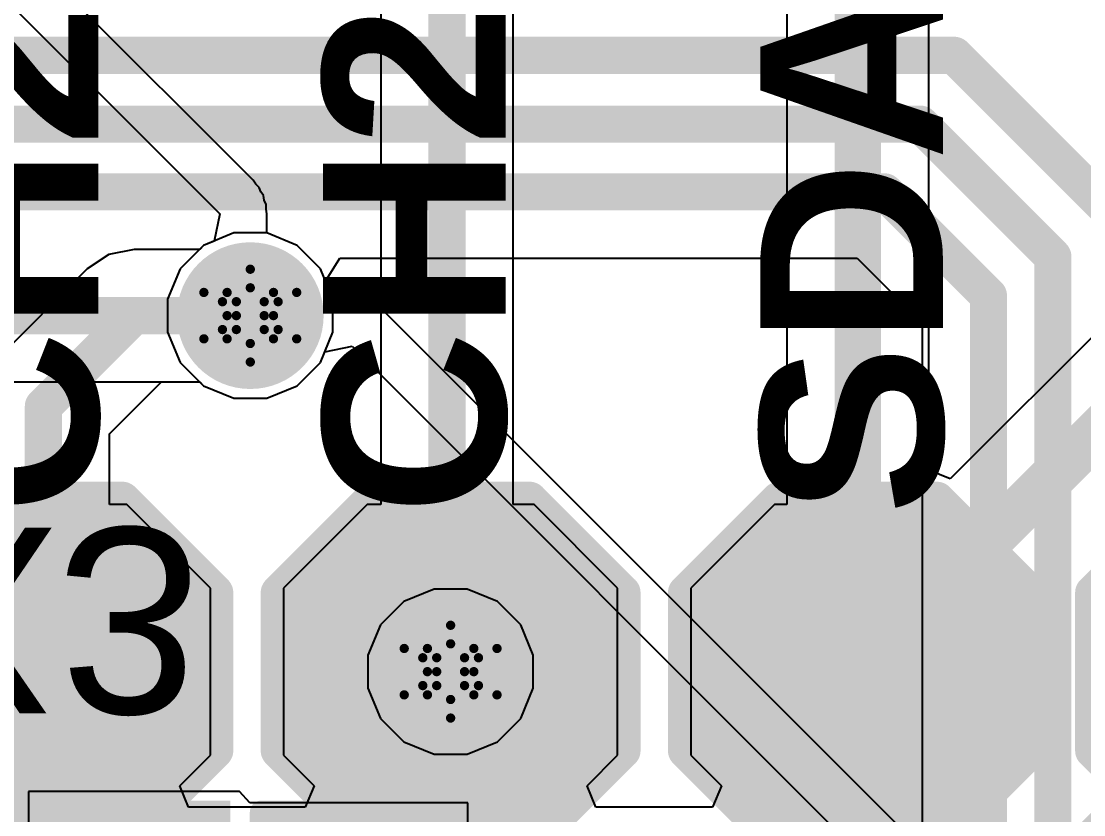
# Model space of a CAD drawing. Header units: inches. Extents: x -2.7 to 10.9, y -2.9 to 7.4.
# Drawn here: x 0.6252 to 0.8542, y 0.5602 to 0.7312 of the extents above; entities that cross this region are included whole.
import ezdxf

# ---------------------------------------------------------------- set-up
doc = ezdxf.new("R2010")
doc.units = ezdxf.units.IN
doc.header["$MEASUREMENT"] = 0
for name, color, linetype in [('Board Outline', 216, 'Continuous'), ('Bottom Layer', 5, 'Continuous'), ('Bottom Overlay', 54, 'Continuous'), ('Bottom Paste', 16, 'Continuous'), ('Bottom Solder', 6, 'Continuous'), ('Drill Drawing', 1, 'Continuous'), ('Layer 2', 16, 'Continuous'), ('Layer 3', 76, 'Continuous'), ('Top Layer', 1, 'Continuous'), ('Top Overlay', 2, 'Continuous'), ('Top Paste', 8, 'Continuous'), ('Top Solder', 216, 'Continuous'), ('Via Holes', 16, 'Continuous')]:
    doc.layers.add(name, color=color, linetype=linetype)
doc.styles.add('Arial', font='', dxfattribs={"height": 0.2})
doc.styles.add('Arial_Bold', font='', dxfattribs={"height": 0.2})
doc.styles.get('Arial').set_extended_font_data('Arial')
doc.styles.get('Arial_Bold').set_extended_font_data('Arial', bold=True)

# ---------------------------------------------------------------- blocks, each defined once
blk = doc.blocks.new('T__________14')
at = {"layer": 'Top Layer'}
blk.add_hatch(color=1, dxfattribs=at).paths.add_polyline_path([(0.015, 0.03), (-0.015, 0.03), (-0.03, 0.015), (-0.03, -0.015), (-0.015, -0.03), (0.015, -0.03), (0.03, -0.015), (0.03, 0.015)])
at = {"layer": 'Top Paste'}
blk.add_hatch(color=8, dxfattribs=at).paths.add_polyline_path([(0.015, 0.03), (-0.015, 0.03), (-0.03, 0.015), (-0.03, -0.015), (-0.015, -0.03), (0.015, -0.03), (0.03, -0.015), (0.03, 0.015)])
at = {"layer": 'Top Solder'}
blk.add_hatch(color=216, dxfattribs=at).paths.add_polyline_path([(0.017, 0.034), (-0.017, 0.034), (-0.034, 0.017), (-0.034, -0.017), (-0.017, -0.034), (0.017, -0.034), (0.034, -0.017), (0.034, 0.017)])
at = {"layer": 'Top Overlay'}
for points in [[(-0.037, 0.017, 0.00787, 0.00787, 0), (-0.017, 0.037, 0.00787, 0.00787, 0)], [(-0.017, 0.037, 0.00787, 0.00787, 0), (0.017, 0.037, 0.00787, 0.00787, 0)], [(0.017, 0.037, 0.00787, 0.00787, 0), (0.037, 0.017, 0.00787, 0.00787, 0)], [(-0.037, -0.017, 0.00787, 0.00787, 0), (-0.037, 0.017, 0.00787, 0.00787, 0)], [(0.037, -0.017, 0.00787, 0.00787, 0), (0.037, 0.017, 0.00787, 0.00787, 0)], [(-0.037, -0.017, 0.00787, 0.00787, 0), (-0.017, -0.037, 0.00787, 0.00787, 0)], [(0.017, -0.037, 0.00787, 0.00787, 0), (0.037, -0.017, 0.00787, 0.00787, 0)], [(-0.017, -0.037, 0.00787, 0.00787, 0), (0.017, -0.037, 0.00787, 0.00787, 0)]]:
    blk.add_lwpolyline(points, format="xyseb", dxfattribs=at)
for points in [[(-0.01897, 0.037, 0.00394, 0.00394, 1), (-0.01503, 0.037, 0.00394, 0.00394, 1)], [(-0.01897, 0.037, 0.00394, 0.00394, 1), (-0.01503, 0.037, 0.00394, 0.00394, 1)], [(0.01503, 0.037, 0.00394, 0.00394, 1), (0.01897, 0.037, 0.00394, 0.00394, 1)], [(0.01503, 0.037, 0.00394, 0.00394, 1), (0.01897, 0.037, 0.00394, 0.00394, 1)], [(-0.03897, 0.017, 0.00394, 0.00394, 1), (-0.03503, 0.017, 0.00394, 0.00394, 1)], [(-0.03897, 0.017, 0.00394, 0.00394, 1), (-0.03503, 0.017, 0.00394, 0.00394, 1)], [(0.03503, 0.017, 0.00394, 0.00394, 1), (0.03897, 0.017, 0.00394, 0.00394, 1)], [(0.03503, 0.017, 0.00394, 0.00394, 1), (0.03897, 0.017, 0.00394, 0.00394, 1)], [(-0.03897, -0.017, 0.00394, 0.00394, 1), (-0.03503, -0.017, 0.00394, 0.00394, 1)], [(-0.03897, -0.017, 0.00394, 0.00394, 1), (-0.03503, -0.017, 0.00394, 0.00394, 1)], [(0.03503, -0.017, 0.00394, 0.00394, 1), (0.03897, -0.017, 0.00394, 0.00394, 1)], [(0.03503, -0.017, 0.00394, 0.00394, 1), (0.03897, -0.017, 0.00394, 0.00394, 1)], [(-0.01897, -0.037, 0.00394, 0.00394, 1), (-0.01503, -0.037, 0.00394, 0.00394, 1)], [(-0.01897, -0.037, 0.00394, 0.00394, 1), (-0.01503, -0.037, 0.00394, 0.00394, 1)], [(0.01503, -0.037, 0.00394, 0.00394, 1), (0.01897, -0.037, 0.00394, 0.00394, 1)], [(0.01503, -0.037, 0.00394, 0.00394, 1), (0.01897, -0.037, 0.00394, 0.00394, 1)]]:
    blk.add_lwpolyline(points, format="xyseb", close=True, dxfattribs=at)
blk = doc.blocks.new('T__________15')
at = {"layer": 'Top Layer'}
blk.add_hatch(color=1, dxfattribs=at).paths.add_polyline_path([(0.015, 0.03), (-0.015, 0.03), (-0.03, 0.015), (-0.03, -0.015), (-0.015, -0.03), (0.015, -0.03), (0.03, -0.015), (0.03, 0.015)])
at = {"layer": 'Top Paste'}
blk.add_hatch(color=8, dxfattribs=at).paths.add_polyline_path([(0.015, 0.03), (-0.015, 0.03), (-0.03, 0.015), (-0.03, -0.015), (-0.015, -0.03), (0.015, -0.03), (0.03, -0.015), (0.03, 0.015)])
at = {"layer": 'Top Solder'}
blk.add_hatch(color=216, dxfattribs=at).paths.add_polyline_path([(0.017, 0.034), (-0.017, 0.034), (-0.034, 0.017), (-0.034, -0.017), (-0.017, -0.034), (0.017, -0.034), (0.034, -0.017), (0.034, 0.017)])
at = {"layer": 'Top Overlay'}
for points in [[(-0.037, 0.017, 0.00787, 0.00787, 0), (-0.017, 0.037, 0.00787, 0.00787, 0)], [(-0.017, 0.037, 0.00787, 0.00787, 0), (0.017, 0.037, 0.00787, 0.00787, 0)], [(0.017, 0.037, 0.00787, 0.00787, 0), (0.037, 0.017, 0.00787, 0.00787, 0)], [(-0.037, -0.017, 0.00787, 0.00787, 0), (-0.037, 0.017, 0.00787, 0.00787, 0)], [(0.037, -0.017, 0.00787, 0.00787, 0), (0.037, 0.017, 0.00787, 0.00787, 0)], [(-0.037, -0.017, 0.00787, 0.00787, 0), (-0.017, -0.037, 0.00787, 0.00787, 0)], [(0.017, -0.037, 0.00787, 0.00787, 0), (0.037, -0.017, 0.00787, 0.00787, 0)], [(-0.017, -0.037, 0.00787, 0.00787, 0), (0.017, -0.037, 0.00787, 0.00787, 0)]]:
    blk.add_lwpolyline(points, format="xyseb", dxfattribs=at)
for points in [[(-0.01897, 0.037, 0.00394, 0.00394, 1), (-0.01503, 0.037, 0.00394, 0.00394, 1)], [(-0.01897, 0.037, 0.00394, 0.00394, 1), (-0.01503, 0.037, 0.00394, 0.00394, 1)], [(0.01503, 0.037, 0.00394, 0.00394, 1), (0.01897, 0.037, 0.00394, 0.00394, 1)], [(0.01503, 0.037, 0.00394, 0.00394, 1), (0.01897, 0.037, 0.00394, 0.00394, 1)], [(-0.03897, 0.017, 0.00394, 0.00394, 1), (-0.03503, 0.017, 0.00394, 0.00394, 1)], [(-0.03897, 0.017, 0.00394, 0.00394, 1), (-0.03503, 0.017, 0.00394, 0.00394, 1)], [(0.03503, 0.017, 0.00394, 0.00394, 1), (0.03897, 0.017, 0.00394, 0.00394, 1)], [(0.03503, 0.017, 0.00394, 0.00394, 1), (0.03897, 0.017, 0.00394, 0.00394, 1)], [(-0.03897, -0.017, 0.00394, 0.00394, 1), (-0.03503, -0.017, 0.00394, 0.00394, 1)], [(-0.03897, -0.017, 0.00394, 0.00394, 1), (-0.03503, -0.017, 0.00394, 0.00394, 1)], [(0.03503, -0.017, 0.00394, 0.00394, 1), (0.03897, -0.017, 0.00394, 0.00394, 1)], [(0.03503, -0.017, 0.00394, 0.00394, 1), (0.03897, -0.017, 0.00394, 0.00394, 1)], [(-0.01897, -0.037, 0.00394, 0.00394, 1), (-0.01503, -0.037, 0.00394, 0.00394, 1)], [(-0.01897, -0.037, 0.00394, 0.00394, 1), (-0.01503, -0.037, 0.00394, 0.00394, 1)], [(0.01503, -0.037, 0.00394, 0.00394, 1), (0.01897, -0.037, 0.00394, 0.00394, 1)], [(0.01503, -0.037, 0.00394, 0.00394, 1), (0.01897, -0.037, 0.00394, 0.00394, 1)]]:
    blk.add_lwpolyline(points, format="xyseb", close=True, dxfattribs=at)
blk = doc.blocks.new('T__________16')
at = {"layer": 'Top Layer'}
blk.add_hatch(color=1, dxfattribs=at).paths.add_polyline_path([(0.015, 0.03), (-0.015, 0.03), (-0.03, 0.015), (-0.03, -0.015), (-0.015, -0.03), (0.015, -0.03), (0.03, -0.015), (0.03, 0.015)])
at = {"layer": 'Top Paste'}
blk.add_hatch(color=8, dxfattribs=at).paths.add_polyline_path([(0.015, 0.03), (-0.015, 0.03), (-0.03, 0.015), (-0.03, -0.015), (-0.015, -0.03), (0.015, -0.03), (0.03, -0.015), (0.03, 0.015)])
at = {"layer": 'Top Solder'}
blk.add_hatch(color=216, dxfattribs=at).paths.add_polyline_path([(0.017, 0.034), (-0.017, 0.034), (-0.034, 0.017), (-0.034, -0.017), (-0.017, -0.034), (0.017, -0.034), (0.034, -0.017), (0.034, 0.017)])
at = {"layer": 'Top Overlay'}
for points in [[(-0.037, 0.017, 0.00787, 0.00787, 0), (-0.017, 0.037, 0.00787, 0.00787, 0)], [(-0.017, 0.037, 0.00787, 0.00787, 0), (0.017, 0.037, 0.00787, 0.00787, 0)], [(0.017, 0.037, 0.00787, 0.00787, 0), (0.037, 0.017, 0.00787, 0.00787, 0)], [(-0.037, -0.017, 0.00787, 0.00787, 0), (-0.037, 0.017, 0.00787, 0.00787, 0)], [(0.037, -0.017, 0.00787, 0.00787, 0), (0.037, 0.017, 0.00787, 0.00787, 0)], [(-0.037, -0.017, 0.00787, 0.00787, 0), (-0.017, -0.037, 0.00787, 0.00787, 0)], [(0.017, -0.037, 0.00787, 0.00787, 0), (0.037, -0.017, 0.00787, 0.00787, 0)], [(-0.017, -0.037, 0.00787, 0.00787, 0), (0.017, -0.037, 0.00787, 0.00787, 0)]]:
    blk.add_lwpolyline(points, format="xyseb", dxfattribs=at)
for points in [[(-0.01897, 0.037, 0.00394, 0.00394, 1), (-0.01503, 0.037, 0.00394, 0.00394, 1)], [(-0.01897, 0.037, 0.00394, 0.00394, 1), (-0.01503, 0.037, 0.00394, 0.00394, 1)], [(0.01503, 0.037, 0.00394, 0.00394, 1), (0.01897, 0.037, 0.00394, 0.00394, 1)], [(0.01503, 0.037, 0.00394, 0.00394, 1), (0.01897, 0.037, 0.00394, 0.00394, 1)], [(-0.03897, 0.017, 0.00394, 0.00394, 1), (-0.03503, 0.017, 0.00394, 0.00394, 1)], [(-0.03897, 0.017, 0.00394, 0.00394, 1), (-0.03503, 0.017, 0.00394, 0.00394, 1)], [(0.03503, 0.017, 0.00394, 0.00394, 1), (0.03897, 0.017, 0.00394, 0.00394, 1)], [(0.03503, 0.017, 0.00394, 0.00394, 1), (0.03897, 0.017, 0.00394, 0.00394, 1)], [(-0.03897, -0.017, 0.00394, 0.00394, 1), (-0.03503, -0.017, 0.00394, 0.00394, 1)], [(-0.03897, -0.017, 0.00394, 0.00394, 1), (-0.03503, -0.017, 0.00394, 0.00394, 1)], [(0.03503, -0.017, 0.00394, 0.00394, 1), (0.03897, -0.017, 0.00394, 0.00394, 1)], [(0.03503, -0.017, 0.00394, 0.00394, 1), (0.03897, -0.017, 0.00394, 0.00394, 1)], [(-0.01897, -0.037, 0.00394, 0.00394, 1), (-0.01503, -0.037, 0.00394, 0.00394, 1)], [(-0.01897, -0.037, 0.00394, 0.00394, 1), (-0.01503, -0.037, 0.00394, 0.00394, 1)], [(0.01503, -0.037, 0.00394, 0.00394, 1), (0.01897, -0.037, 0.00394, 0.00394, 1)], [(0.01503, -0.037, 0.00394, 0.00394, 1), (0.01897, -0.037, 0.00394, 0.00394, 1)]]:
    blk.add_lwpolyline(points, format="xyseb", close=True, dxfattribs=at)
blk = doc.blocks.new('T__________17')
at = {"layer": 'Top Layer'}
blk.add_hatch(color=1, dxfattribs=at).paths.add_polyline_path([(0.015, 0.03), (-0.015, 0.03), (-0.03, 0.015), (-0.03, -0.015), (-0.015, -0.03), (0.015, -0.03), (0.03, -0.015), (0.03, 0.015)])
at = {"layer": 'Top Paste'}
blk.add_hatch(color=8, dxfattribs=at).paths.add_polyline_path([(0.015, 0.03), (-0.015, 0.03), (-0.03, 0.015), (-0.03, -0.015), (-0.015, -0.03), (0.015, -0.03), (0.03, -0.015), (0.03, 0.015)])
at = {"layer": 'Top Solder'}
blk.add_hatch(color=216, dxfattribs=at).paths.add_polyline_path([(0.017, 0.034), (-0.017, 0.034), (-0.034, 0.017), (-0.034, -0.017), (-0.017, -0.034), (0.017, -0.034), (0.034, -0.017), (0.034, 0.017)])
at = {"layer": 'Top Overlay'}
for points in [[(-0.037, 0.017, 0.00787, 0.00787, 0), (-0.017, 0.037, 0.00787, 0.00787, 0)], [(-0.017, 0.037, 0.00787, 0.00787, 0), (0.017, 0.037, 0.00787, 0.00787, 0)], [(0.017, 0.037, 0.00787, 0.00787, 0), (0.037, 0.017, 0.00787, 0.00787, 0)], [(-0.037, -0.017, 0.00787, 0.00787, 0), (-0.037, 0.017, 0.00787, 0.00787, 0)], [(0.037, -0.017, 0.00787, 0.00787, 0), (0.037, 0.017, 0.00787, 0.00787, 0)], [(-0.037, -0.017, 0.00787, 0.00787, 0), (-0.017, -0.037, 0.00787, 0.00787, 0)], [(0.017, -0.037, 0.00787, 0.00787, 0), (0.037, -0.017, 0.00787, 0.00787, 0)], [(-0.017, -0.037, 0.00787, 0.00787, 0), (0.017, -0.037, 0.00787, 0.00787, 0)]]:
    blk.add_lwpolyline(points, format="xyseb", dxfattribs=at)
for points in [[(-0.01897, 0.037, 0.00394, 0.00394, 1), (-0.01503, 0.037, 0.00394, 0.00394, 1)], [(-0.01897, 0.037, 0.00394, 0.00394, 1), (-0.01503, 0.037, 0.00394, 0.00394, 1)], [(0.01503, 0.037, 0.00394, 0.00394, 1), (0.01897, 0.037, 0.00394, 0.00394, 1)], [(0.01503, 0.037, 0.00394, 0.00394, 1), (0.01897, 0.037, 0.00394, 0.00394, 1)], [(-0.03897, 0.017, 0.00394, 0.00394, 1), (-0.03503, 0.017, 0.00394, 0.00394, 1)], [(-0.03897, 0.017, 0.00394, 0.00394, 1), (-0.03503, 0.017, 0.00394, 0.00394, 1)], [(0.03503, 0.017, 0.00394, 0.00394, 1), (0.03897, 0.017, 0.00394, 0.00394, 1)], [(0.03503, 0.017, 0.00394, 0.00394, 1), (0.03897, 0.017, 0.00394, 0.00394, 1)], [(-0.03897, -0.017, 0.00394, 0.00394, 1), (-0.03503, -0.017, 0.00394, 0.00394, 1)], [(-0.03897, -0.017, 0.00394, 0.00394, 1), (-0.03503, -0.017, 0.00394, 0.00394, 1)], [(0.03503, -0.017, 0.00394, 0.00394, 1), (0.03897, -0.017, 0.00394, 0.00394, 1)], [(0.03503, -0.017, 0.00394, 0.00394, 1), (0.03897, -0.017, 0.00394, 0.00394, 1)], [(-0.01897, -0.037, 0.00394, 0.00394, 1), (-0.01503, -0.037, 0.00394, 0.00394, 1)], [(-0.01897, -0.037, 0.00394, 0.00394, 1), (-0.01503, -0.037, 0.00394, 0.00394, 1)], [(0.01503, -0.037, 0.00394, 0.00394, 1), (0.01897, -0.037, 0.00394, 0.00394, 1)], [(0.01503, -0.037, 0.00394, 0.00394, 1), (0.01897, -0.037, 0.00394, 0.00394, 1)]]:
    blk.add_lwpolyline(points, format="xyseb", close=True, dxfattribs=at)
blk = doc.blocks.new('Q22FA12800090_B_121')
at = {"layer": 'Bottom Layer'}
for points in [[(-0.0187, 0.06201), (0.0187, 0.06201), (0.0187, 0.02854), (-0.0187, 0.02854)], [(0.03839, 0.06201), (0.07579, 0.06201), (0.07579, 0.02854), (0.03839, 0.02854)], [(-0.0187, 0.01673), (0.0187, 0.01673), (0.0187, -0.01673), (-0.0187, -0.01673)], [(0.03839, 0.01673), (0.07579, 0.01673), (0.07579, -0.01673), (0.03839, -0.01673)]]:
    blk.add_hatch(color=5, dxfattribs=at).paths.add_polyline_path(points)
at = {"layer": 'Bottom Paste'}
for points in [[(-0.0187, 0.06201), (0.0187, 0.06201), (0.0187, 0.02854), (-0.0187, 0.02854)], [(0.03839, 0.06201), (0.07579, 0.06201), (0.07579, 0.02854), (0.03839, 0.02854)], [(-0.0187, 0.01673), (0.0187, 0.01673), (0.0187, -0.01673), (-0.0187, -0.01673)], [(0.03839, 0.01673), (0.07579, 0.01673), (0.07579, -0.01673), (0.03839, -0.01673)]]:
    blk.add_hatch(color=16, dxfattribs=at).paths.add_polyline_path(points)
at = {"layer": 'Bottom Solder'}
for points in [[(-0.0227, 0.06601), (0.0227, 0.06601), (0.0227, 0.02454), (-0.0227, 0.02454)], [(0.03439, 0.06601), (0.07979, 0.06601), (0.07979, 0.02454), (0.03439, 0.02454)], [(-0.0227, 0.02073), (0.0227, 0.02073), (0.0227, -0.02073), (-0.0227, -0.02073)], [(0.03439, 0.02073), (0.07979, 0.02073), (0.07979, -0.02073), (0.03439, -0.02073)]]:
    blk.add_hatch(color=6, dxfattribs=at).paths.add_polyline_path(points)
at = {"layer": 'Bottom Overlay'}
for points in [[(0.02654, 0.05564, 0.005, 0.005, 0), (0.03054, 0.05564, 0.005, 0.005, 0)], [(-0.02746, 0.00164, 0.005, 0.005, 0), (-0.02746, -0.00436, 0.005, 0.005, 0)], [(-0.02746, 0.00164, 0.005, 0.005, 0), (-0.02446, -0.00136, 0.005, 0.005, 0)], [(-0.02446, -0.00136, 0.005, 0.005, 0), (-0.02746, -0.00436, 0.005, 0.005, 0)], [(0.02654, -0.01136, 0.005, 0.005, 0), (0.03054, -0.01136, 0.005, 0.005, 0)]]:
    blk.add_lwpolyline(points, format="xyseb", dxfattribs=at)
for points in [[(0.02529, 0.05564, 0.0025, 0.0025, 1), (0.02779, 0.05564, 0.0025, 0.0025, 1)], [(0.02929, 0.05564, 0.0025, 0.0025, 1), (0.03179, 0.05564, 0.0025, 0.0025, 1)], [(-0.02871, 0.00164, 0.0025, 0.0025, 1), (-0.02621, 0.00164, 0.0025, 0.0025, 1)], [(-0.02871, 0.00164, 0.0025, 0.0025, 1), (-0.02621, 0.00164, 0.0025, 0.0025, 1)], [(-0.02571, -0.00136, 0.0025, 0.0025, 1), (-0.02321, -0.00136, 0.0025, 0.0025, 1)], [(-0.02571, -0.00136, 0.0025, 0.0025, 1), (-0.02321, -0.00136, 0.0025, 0.0025, 1)], [(-0.02871, -0.00436, 0.0025, 0.0025, 1), (-0.02621, -0.00436, 0.0025, 0.0025, 1)], [(-0.02871, -0.00436, 0.0025, 0.0025, 1), (-0.02621, -0.00436, 0.0025, 0.0025, 1)], [(0.02529, -0.01136, 0.0025, 0.0025, 1), (0.02779, -0.01136, 0.0025, 0.0025, 1)], [(0.02929, -0.01136, 0.0025, 0.0025, 1), (0.03179, -0.01136, 0.0025, 0.0025, 1)]]:
    blk.add_lwpolyline(points, format="xyseb", close=True, dxfattribs=at)
blk = doc.blocks.new('C___0603_B_270')
at = {"layer": 'Bottom Layer'}
for points in [[(-0.045, -0.0175), (-0.045, 0.0175), (-0.015, 0.0175), (-0.015, -0.0175)], [(0.015, -0.0175), (0.015, 0.0175), (0.045, 0.0175), (0.045, -0.0175)]]:
    blk.add_hatch(color=5, dxfattribs=at).paths.add_polyline_path(points)
at = {"layer": 'Bottom Paste'}
for points in [[(-0.045, -0.0175), (-0.045, 0.0175), (-0.015, 0.0175), (-0.015, -0.0175)], [(0.015, -0.0175), (0.015, 0.0175), (0.045, 0.0175), (0.045, -0.0175)]]:
    blk.add_hatch(color=16, dxfattribs=at).paths.add_polyline_path(points)
at = {"layer": 'Bottom Solder'}
for points in [[(-0.04736, -0.01986), (-0.04736, 0.01986), (-0.01264, 0.01986), (-0.01264, -0.01986)], [(0.01264, -0.01986), (0.01264, 0.01986), (0.04736, 0.01986), (0.04736, -0.01986)]]:
    blk.add_hatch(color=6, dxfattribs=at).paths.add_polyline_path(points)
at = {"layer": 'Bottom Overlay'}
for points in [[(-0.049, 0.021, 0.005, 0.005, 0), (-0.018, 0.021, 0.005, 0.005, 0)], [(-0.049, 0.021, 0.005, 0.005, 0), (-0.049, -0.021, 0.005, 0.005, 0)], [(0.018, 0.021, 0.005, 0.005, 0), (0.049, 0.021, 0.005, 0.005, 0)], [(0.049, 0.021, 0.005, 0.005, 0), (0.049, -0.021, 0.005, 0.005, 0)], [(-0.049, -0.021, 0.005, 0.005, 0), (-0.018, -0.021, 0.005, 0.005, 0)], [(0.018, -0.021, 0.005, 0.005, 0), (0.049, -0.021, 0.005, 0.005, 0)]]:
    blk.add_lwpolyline(points, format="xyseb", dxfattribs=at)
for points in [[(-0.05025, 0.021, 0.0025, 0.0025, 1), (-0.04775, 0.021, 0.0025, 0.0025, 1)], [(-0.05025, 0.021, 0.0025, 0.0025, 1), (-0.04775, 0.021, 0.0025, 0.0025, 1)], [(-0.01925, 0.021, 0.0025, 0.0025, 1), (-0.01675, 0.021, 0.0025, 0.0025, 1)], [(0.01675, 0.021, 0.0025, 0.0025, 1), (0.01925, 0.021, 0.0025, 0.0025, 1)], [(0.04775, 0.021, 0.0025, 0.0025, 1), (0.05025, 0.021, 0.0025, 0.0025, 1)], [(0.04775, 0.021, 0.0025, 0.0025, 1), (0.05025, 0.021, 0.0025, 0.0025, 1)], [(-0.05025, -0.021, 0.0025, 0.0025, 1), (-0.04775, -0.021, 0.0025, 0.0025, 1)], [(-0.05025, -0.021, 0.0025, 0.0025, 1), (-0.04775, -0.021, 0.0025, 0.0025, 1)], [(-0.01925, -0.021, 0.0025, 0.0025, 1), (-0.01675, -0.021, 0.0025, 0.0025, 1)], [(0.01675, -0.021, 0.0025, 0.0025, 1), (0.01925, -0.021, 0.0025, 0.0025, 1)], [(0.04775, -0.021, 0.0025, 0.0025, 1), (0.05025, -0.021, 0.0025, 0.0025, 1)], [(0.04775, -0.021, 0.0025, 0.0025, 1), (0.05025, -0.021, 0.0025, 0.0025, 1)]]:
    blk.add_lwpolyline(points, format="xyseb", close=True, dxfattribs=at)

msp = doc.modelspace()

# ---------------------------------------------------------------- hatches: boundary and pattern name
at = {"layer": 'Bottom Layer'}
h = msp.add_hatch(color=5, dxfattribs=at)
edge = h.paths.add_edge_path()
edge.add_arc((0.6746, 0.66773), 0.01181, 0, 360)
h = msp.add_hatch(color=5, dxfattribs=at)
edge = h.paths.add_edge_path()
edge.add_arc((0.71778, 0.591), 0.01181, 0, 360)
at = {"layer": 'Bottom Solder'}
h = msp.add_hatch(color=6, dxfattribs=at)
edge = h.paths.add_edge_path()
edge.add_arc((0.6746, 0.66773), 0.01581, 0, 360)
h = msp.add_hatch(color=6, dxfattribs=at)
edge = h.paths.add_edge_path()
edge.add_arc((0.71778, 0.591), 0.01581, 0, 360)
at = {"layer": 'Layer 2'}
h = msp.add_hatch(color=16, dxfattribs=at)
edge = h.paths.add_edge_path()
edge.add_arc((0.6746, 0.66773), 0.01181, 0, 360)
h = msp.add_hatch(color=16, dxfattribs=at)
edge = h.paths.add_edge_path()
edge.add_arc((0.71778, 0.591), 0.01181, 0, 360)
at = {"layer": 'Layer 3'}
h = msp.add_hatch(color=76, dxfattribs=at)
edge = h.paths.add_edge_path()
edge.add_arc((0.6746, 0.66773), 0.01181, 0, 360)
h = msp.add_hatch(color=76, dxfattribs=at)
edge = h.paths.add_edge_path()
edge.add_arc((0.71778, 0.591), 0.01181, 0, 360)
at = {"layer": 'Top Layer'}
h = msp.add_hatch(color=1, dxfattribs=at)
edge = h.paths.add_edge_path()
edge.add_arc((0.6746, 0.66773), 0.01181, 0, 360)
h = msp.add_hatch(color=1, dxfattribs=at)
edge = h.paths.add_edge_path()
edge.add_arc((0.71778, 0.591), 0.01181, 0, 360)
at = {"layer": 'Top Solder'}
h = msp.add_hatch(color=216, dxfattribs=at)
edge = h.paths.add_edge_path()
edge.add_arc((0.6746, 0.66773), 0.01581, 0, 360)
h = msp.add_hatch(color=216, dxfattribs=at)
edge = h.paths.add_edge_path()
edge.add_arc((0.71778, 0.591), 0.01581, 0, 360)
at = {"layer": 'Via Holes'}
h = msp.add_hatch(color=7, dxfattribs=at)
edge = h.paths.add_edge_path()
edge.add_arc((0.6746, 0.66773), 0.00591, 0, 360)
h = msp.add_hatch(color=7, dxfattribs=at)
edge = h.paths.add_edge_path()
edge.add_arc((0.71778, 0.591), 0.00591, 0, 360)

# ---------------------------------------------------------------- linework, layer by layer
at = {"layer": 'Board Outline'}
msp.add_lwpolyline([(-2.49969, 1.37795, 0.005, 0.005, -0.740599), (2.8433, 0.25075, 0.005, 0.005, 0)], format="xyseb", dxfattribs=at)
at = {"layer": 'Bottom Layer'}
for p, q in [((0.69082, 0.67513), (0.69393, 0.68013)), ((0.69393, 0.68013), (0.80542, 0.68013)), ((0.80542, 0.68013), (0.81944, 0.66611)), ((0.69242, 0.67127), (0.69082, 0.67513)), ((0.69242, 0.66419), (0.69242, 0.67127)), ((0.6897, 0.65764), (0.69242, 0.66419)), ((0.81944, 0.66611), (0.81944, 0.51984)), ((0.68469, 0.65263), (0.6897, 0.65764)), ((0.49514, 0.65345), (0.66369, 0.65345)), ((0.66369, 0.65345), (0.66452, 0.65263)), ((0.66452, 0.65263), (0.67106, 0.64992)), ((0.67815, 0.64992), (0.68469, 0.65263)), ((0.67106, 0.64992), (0.67815, 0.64992)), ((0.71423, 0.60881), (0.70769, 0.6061)), ((0.72132, 0.60881), (0.71423, 0.60881)), ((0.72787, 0.6061), (0.72132, 0.60881)), ((0.70769, 0.6061), (0.70268, 0.60109)), ((0.73288, 0.60109), (0.72787, 0.6061)), ((0.70268, 0.60109), (0.69997, 0.59454)), ((0.73559, 0.59454), (0.73288, 0.60109)), ((0.69997, 0.59454), (0.69997, 0.58746)), ((0.73559, 0.58746), (0.73559, 0.59454)), ((0.69997, 0.58746), (0.70268, 0.58091)), ((0.73288, 0.58091), (0.73559, 0.58746)), ((0.70268, 0.58091), (0.70769, 0.5759)), ((0.72787, 0.5759), (0.73288, 0.58091)), ((0.70769, 0.5759), (0.71423, 0.57319)), ((0.72132, 0.57319), (0.72787, 0.5759)), ((0.71423, 0.57319), (0.72132, 0.57319)), ((0.67228, 0.56521), (0.62681, 0.56521)), ((0.62681, 0.56521), (0.62681, 0.51581)), ((0.6745, 0.56271), (0.67228, 0.56521)), ((0.67228, 0.56521), (0.67228, 0.56521)), ((0.7215, 0.56271), (0.6745, 0.56271)), ((0.7215, 0.55701), (0.7215, 0.56271))]:
    msp.add_line(p, q, dxfattribs=at)
for points in [[(0.48119, 0.72384, 0.008, 0.008, 0), (0.82631, 0.72384, 0.008, 0.008, 0)], [(0.82631, 0.72384, 0.008, 0.008, 0), (0.8615, 0.68865, 0.008, 0.008, 0)], [(0.48721, 0.709, 0.008, 0.008, 0), (0.81901, 0.709, 0.008, 0.008, 0)], [(0.81901, 0.709, 0.008, 0.008, 0), (0.8476, 0.68041, 0.008, 0.008, 0)], [(0.49295, 0.6944, 0.008, 0.008, 0), (0.81133, 0.6944, 0.008, 0.008, 0)], [(0.81133, 0.6944, 0.008, 0.008, 0), (0.83371, 0.67202, 0.008, 0.008, 0)], [(0.8476, 0.4881, 0.008, 0.008, 0), (0.8476, 0.68041, 0.008, 0.008, 0)], [(0.83371, 0.48149, 0.008, 0.008, 0), (0.83371, 0.67202, 0.008, 0.008, 0)], [(0.48922, 0.66773, 0.008, 0.008, 0), (0.6746, 0.66773, 0.008, 0.008, 0)]]:
    msp.add_lwpolyline(points, format="xyseb", dxfattribs=at)
for points in [[(0.82431, 0.72384, 0.004, 0.004, 1), (0.82831, 0.72384, 0.004, 0.004, 1)], [(0.82431, 0.72384, 0.004, 0.004, 1), (0.82831, 0.72384, 0.004, 0.004, 1)], [(0.81701, 0.709, 0.004, 0.004, 1), (0.82101, 0.709, 0.004, 0.004, 1)], [(0.81701, 0.709, 0.004, 0.004, 1), (0.82101, 0.709, 0.004, 0.004, 1)], [(0.80933, 0.6944, 0.004, 0.004, 1), (0.81333, 0.6944, 0.004, 0.004, 1)], [(0.80933, 0.6944, 0.004, 0.004, 1), (0.81333, 0.6944, 0.004, 0.004, 1)], [(0.8456, 0.68041, 0.004, 0.004, 1), (0.8496, 0.68041, 0.004, 0.004, 1)], [(0.8456, 0.68041, 0.004, 0.004, 1), (0.8496, 0.68041, 0.004, 0.004, 1)], [(0.83171, 0.67202, 0.004, 0.004, 1), (0.83571, 0.67202, 0.004, 0.004, 1)], [(0.83171, 0.67202, 0.004, 0.004, 1), (0.83571, 0.67202, 0.004, 0.004, 1)], [(0.6726, 0.66773, 0.004, 0.004, 1), (0.6766, 0.66773, 0.004, 0.004, 1)]]:
    msp.add_lwpolyline(points, format="xyseb", close=True, dxfattribs=at)
at = {"layer": 'Drill Drawing'}
for points in [[(0.6696, 0.67273, 0.002, 0.002, 0), (0.6746, 0.67773, 0.002, 0.002, 0)], [(0.6746, 0.67773, 0.002, 0.002, 0), (0.6796, 0.67273, 0.002, 0.002, 0)], [(0.6646, 0.67273, 0.002, 0.002, 0), (0.6696, 0.66773, 0.002, 0.002, 0)], [(0.6646, 0.67273, 0.002, 0.002, 0), (0.6696, 0.67273, 0.002, 0.002, 0)], [(0.6716, 0.67073, 0.002, 0.002, 0), (0.6746, 0.67373, 0.002, 0.002, 0)], [(0.6746, 0.67373, 0.002, 0.002, 0), (0.6776, 0.67073, 0.002, 0.002, 0)], [(0.6796, 0.67273, 0.002, 0.002, 0), (0.6846, 0.67273, 0.002, 0.002, 0)], [(0.6796, 0.66773, 0.002, 0.002, 0), (0.6846, 0.67273, 0.002, 0.002, 0)], [(0.6686, 0.67073, 0.002, 0.002, 0), (0.6716, 0.66773, 0.002, 0.002, 0)], [(0.6686, 0.67073, 0.002, 0.002, 0), (0.6716, 0.67073, 0.002, 0.002, 0)], [(0.6776, 0.67073, 0.002, 0.002, 0), (0.6806, 0.67073, 0.002, 0.002, 0)], [(0.6776, 0.66773, 0.002, 0.002, 0), (0.6806, 0.67073, 0.002, 0.002, 0)], [(0.6646, 0.66273, 0.002, 0.002, 0), (0.6696, 0.66773, 0.002, 0.002, 0)], [(0.6686, 0.66473, 0.002, 0.002, 0), (0.6716, 0.66773, 0.002, 0.002, 0)], [(0.6776, 0.66773, 0.002, 0.002, 0), (0.6806, 0.66473, 0.002, 0.002, 0)], [(0.6796, 0.66773, 0.002, 0.002, 0), (0.6846, 0.66273, 0.002, 0.002, 0)], [(0.6686, 0.66473, 0.002, 0.002, 0), (0.6716, 0.66473, 0.002, 0.002, 0)], [(0.6716, 0.66473, 0.002, 0.002, 0), (0.6746, 0.66173, 0.002, 0.002, 0)], [(0.6746, 0.66173, 0.002, 0.002, 0), (0.6776, 0.66473, 0.002, 0.002, 0)], [(0.6776, 0.66473, 0.002, 0.002, 0), (0.6806, 0.66473, 0.002, 0.002, 0)], [(0.6646, 0.66273, 0.002, 0.002, 0), (0.6696, 0.66273, 0.002, 0.002, 0)], [(0.6696, 0.66273, 0.002, 0.002, 0), (0.6746, 0.65773, 0.002, 0.002, 0)], [(0.6746, 0.65773, 0.002, 0.002, 0), (0.6796, 0.66273, 0.002, 0.002, 0)], [(0.6796, 0.66273, 0.002, 0.002, 0), (0.6846, 0.66273, 0.002, 0.002, 0)], [(0.71278, 0.596, 0.002, 0.002, 0), (0.71778, 0.601, 0.002, 0.002, 0)], [(0.71778, 0.601, 0.002, 0.002, 0), (0.72278, 0.596, 0.002, 0.002, 0)], [(0.71478, 0.594, 0.002, 0.002, 0), (0.71778, 0.597, 0.002, 0.002, 0)], [(0.71778, 0.597, 0.002, 0.002, 0), (0.72078, 0.594, 0.002, 0.002, 0)], [(0.70778, 0.596, 0.002, 0.002, 0), (0.71278, 0.591, 0.002, 0.002, 0)], [(0.70778, 0.596, 0.002, 0.002, 0), (0.71278, 0.596, 0.002, 0.002, 0)], [(0.72278, 0.596, 0.002, 0.002, 0), (0.72778, 0.596, 0.002, 0.002, 0)], [(0.72278, 0.591, 0.002, 0.002, 0), (0.72778, 0.596, 0.002, 0.002, 0)], [(0.71178, 0.594, 0.002, 0.002, 0), (0.71478, 0.591, 0.002, 0.002, 0)], [(0.71178, 0.594, 0.002, 0.002, 0), (0.71478, 0.594, 0.002, 0.002, 0)], [(0.72078, 0.594, 0.002, 0.002, 0), (0.72378, 0.594, 0.002, 0.002, 0)], [(0.72078, 0.591, 0.002, 0.002, 0), (0.72378, 0.594, 0.002, 0.002, 0)], [(0.70778, 0.586, 0.002, 0.002, 0), (0.71278, 0.591, 0.002, 0.002, 0)], [(0.71178, 0.588, 0.002, 0.002, 0), (0.71478, 0.591, 0.002, 0.002, 0)], [(0.72078, 0.591, 0.002, 0.002, 0), (0.72378, 0.588, 0.002, 0.002, 0)], [(0.72278, 0.591, 0.002, 0.002, 0), (0.72778, 0.586, 0.002, 0.002, 0)], [(0.71178, 0.588, 0.002, 0.002, 0), (0.71478, 0.588, 0.002, 0.002, 0)], [(0.71478, 0.588, 0.002, 0.002, 0), (0.71778, 0.585, 0.002, 0.002, 0)], [(0.71778, 0.585, 0.002, 0.002, 0), (0.72078, 0.588, 0.002, 0.002, 0)], [(0.72078, 0.588, 0.002, 0.002, 0), (0.72378, 0.588, 0.002, 0.002, 0)], [(0.70778, 0.586, 0.002, 0.002, 0), (0.71278, 0.586, 0.002, 0.002, 0)], [(0.71278, 0.586, 0.002, 0.002, 0), (0.71778, 0.581, 0.002, 0.002, 0)], [(0.71778, 0.581, 0.002, 0.002, 0), (0.72278, 0.586, 0.002, 0.002, 0)], [(0.72278, 0.586, 0.002, 0.002, 0), (0.72778, 0.586, 0.002, 0.002, 0)]]:
    msp.add_lwpolyline(points, format="xyseb", dxfattribs=at)
for points in [[(0.6741, 0.67773, 0.001, 0.001, 1), (0.6751, 0.67773, 0.001, 0.001, 1)], [(0.6741, 0.67773, 0.001, 0.001, 1), (0.6751, 0.67773, 0.001, 0.001, 1)], [(0.6641, 0.67273, 0.001, 0.001, 1), (0.6651, 0.67273, 0.001, 0.001, 1)], [(0.6641, 0.67273, 0.001, 0.001, 1), (0.6651, 0.67273, 0.001, 0.001, 1)], [(0.6691, 0.67273, 0.001, 0.001, 1), (0.6701, 0.67273, 0.001, 0.001, 1)], [(0.6691, 0.67273, 0.001, 0.001, 1), (0.6701, 0.67273, 0.001, 0.001, 1)], [(0.6741, 0.67373, 0.001, 0.001, 1), (0.6751, 0.67373, 0.001, 0.001, 1)], [(0.6741, 0.67373, 0.001, 0.001, 1), (0.6751, 0.67373, 0.001, 0.001, 1)], [(0.6791, 0.67273, 0.001, 0.001, 1), (0.6801, 0.67273, 0.001, 0.001, 1)], [(0.6791, 0.67273, 0.001, 0.001, 1), (0.6801, 0.67273, 0.001, 0.001, 1)], [(0.6841, 0.67273, 0.001, 0.001, 1), (0.6851, 0.67273, 0.001, 0.001, 1)], [(0.6841, 0.67273, 0.001, 0.001, 1), (0.6851, 0.67273, 0.001, 0.001, 1)], [(0.6681, 0.67073, 0.001, 0.001, 1), (0.6691, 0.67073, 0.001, 0.001, 1)], [(0.6681, 0.67073, 0.001, 0.001, 1), (0.6691, 0.67073, 0.001, 0.001, 1)], [(0.6711, 0.67073, 0.001, 0.001, 1), (0.6721, 0.67073, 0.001, 0.001, 1)], [(0.6711, 0.67073, 0.001, 0.001, 1), (0.6721, 0.67073, 0.001, 0.001, 1)], [(0.6771, 0.67073, 0.001, 0.001, 1), (0.6781, 0.67073, 0.001, 0.001, 1)], [(0.6771, 0.67073, 0.001, 0.001, 1), (0.6781, 0.67073, 0.001, 0.001, 1)], [(0.6801, 0.67073, 0.001, 0.001, 1), (0.6811, 0.67073, 0.001, 0.001, 1)], [(0.6801, 0.67073, 0.001, 0.001, 1), (0.6811, 0.67073, 0.001, 0.001, 1)], [(0.6691, 0.66773, 0.001, 0.001, 1), (0.6701, 0.66773, 0.001, 0.001, 1)], [(0.6691, 0.66773, 0.001, 0.001, 1), (0.6701, 0.66773, 0.001, 0.001, 1)], [(0.6711, 0.66773, 0.001, 0.001, 1), (0.6721, 0.66773, 0.001, 0.001, 1)], [(0.6711, 0.66773, 0.001, 0.001, 1), (0.6721, 0.66773, 0.001, 0.001, 1)], [(0.6771, 0.66773, 0.001, 0.001, 1), (0.6781, 0.66773, 0.001, 0.001, 1)], [(0.6771, 0.66773, 0.001, 0.001, 1), (0.6781, 0.66773, 0.001, 0.001, 1)], [(0.6791, 0.66773, 0.001, 0.001, 1), (0.6801, 0.66773, 0.001, 0.001, 1)], [(0.6791, 0.66773, 0.001, 0.001, 1), (0.6801, 0.66773, 0.001, 0.001, 1)], [(0.6681, 0.66473, 0.001, 0.001, 1), (0.6691, 0.66473, 0.001, 0.001, 1)], [(0.6681, 0.66473, 0.001, 0.001, 1), (0.6691, 0.66473, 0.001, 0.001, 1)], [(0.6711, 0.66473, 0.001, 0.001, 1), (0.6721, 0.66473, 0.001, 0.001, 1)], [(0.6711, 0.66473, 0.001, 0.001, 1), (0.6721, 0.66473, 0.001, 0.001, 1)], [(0.6771, 0.66473, 0.001, 0.001, 1), (0.6781, 0.66473, 0.001, 0.001, 1)], [(0.6771, 0.66473, 0.001, 0.001, 1), (0.6781, 0.66473, 0.001, 0.001, 1)], [(0.6801, 0.66473, 0.001, 0.001, 1), (0.6811, 0.66473, 0.001, 0.001, 1)], [(0.6801, 0.66473, 0.001, 0.001, 1), (0.6811, 0.66473, 0.001, 0.001, 1)], [(0.6641, 0.66273, 0.001, 0.001, 1), (0.6651, 0.66273, 0.001, 0.001, 1)], [(0.6641, 0.66273, 0.001, 0.001, 1), (0.6651, 0.66273, 0.001, 0.001, 1)], [(0.6691, 0.66273, 0.001, 0.001, 1), (0.6701, 0.66273, 0.001, 0.001, 1)], [(0.6691, 0.66273, 0.001, 0.001, 1), (0.6701, 0.66273, 0.001, 0.001, 1)], [(0.6741, 0.66173, 0.001, 0.001, 1), (0.6751, 0.66173, 0.001, 0.001, 1)], [(0.6741, 0.66173, 0.001, 0.001, 1), (0.6751, 0.66173, 0.001, 0.001, 1)], [(0.6791, 0.66273, 0.001, 0.001, 1), (0.6801, 0.66273, 0.001, 0.001, 1)], [(0.6791, 0.66273, 0.001, 0.001, 1), (0.6801, 0.66273, 0.001, 0.001, 1)], [(0.6841, 0.66273, 0.001, 0.001, 1), (0.6851, 0.66273, 0.001, 0.001, 1)], [(0.6841, 0.66273, 0.001, 0.001, 1), (0.6851, 0.66273, 0.001, 0.001, 1)], [(0.6741, 0.65773, 0.001, 0.001, 1), (0.6751, 0.65773, 0.001, 0.001, 1)], [(0.6741, 0.65773, 0.001, 0.001, 1), (0.6751, 0.65773, 0.001, 0.001, 1)], [(0.71728, 0.601, 0.001, 0.001, 1), (0.71828, 0.601, 0.001, 0.001, 1)], [(0.71728, 0.601, 0.001, 0.001, 1), (0.71828, 0.601, 0.001, 0.001, 1)], [(0.71728, 0.597, 0.001, 0.001, 1), (0.71828, 0.597, 0.001, 0.001, 1)], [(0.71728, 0.597, 0.001, 0.001, 1), (0.71828, 0.597, 0.001, 0.001, 1)], [(0.70728, 0.596, 0.001, 0.001, 1), (0.70828, 0.596, 0.001, 0.001, 1)], [(0.70728, 0.596, 0.001, 0.001, 1), (0.70828, 0.596, 0.001, 0.001, 1)], [(0.71228, 0.596, 0.001, 0.001, 1), (0.71328, 0.596, 0.001, 0.001, 1)], [(0.71228, 0.596, 0.001, 0.001, 1), (0.71328, 0.596, 0.001, 0.001, 1)], [(0.72228, 0.596, 0.001, 0.001, 1), (0.72328, 0.596, 0.001, 0.001, 1)], [(0.72228, 0.596, 0.001, 0.001, 1), (0.72328, 0.596, 0.001, 0.001, 1)], [(0.72728, 0.596, 0.001, 0.001, 1), (0.72828, 0.596, 0.001, 0.001, 1)], [(0.72728, 0.596, 0.001, 0.001, 1), (0.72828, 0.596, 0.001, 0.001, 1)], [(0.71128, 0.594, 0.001, 0.001, 1), (0.71228, 0.594, 0.001, 0.001, 1)], [(0.71128, 0.594, 0.001, 0.001, 1), (0.71228, 0.594, 0.001, 0.001, 1)], [(0.71428, 0.594, 0.001, 0.001, 1), (0.71528, 0.594, 0.001, 0.001, 1)], [(0.71428, 0.594, 0.001, 0.001, 1), (0.71528, 0.594, 0.001, 0.001, 1)], [(0.72028, 0.594, 0.001, 0.001, 1), (0.72128, 0.594, 0.001, 0.001, 1)], [(0.72028, 0.594, 0.001, 0.001, 1), (0.72128, 0.594, 0.001, 0.001, 1)], [(0.72328, 0.594, 0.001, 0.001, 1), (0.72428, 0.594, 0.001, 0.001, 1)], [(0.72328, 0.594, 0.001, 0.001, 1), (0.72428, 0.594, 0.001, 0.001, 1)], [(0.71228, 0.591, 0.001, 0.001, 1), (0.71328, 0.591, 0.001, 0.001, 1)], [(0.71228, 0.591, 0.001, 0.001, 1), (0.71328, 0.591, 0.001, 0.001, 1)], [(0.71428, 0.591, 0.001, 0.001, 1), (0.71528, 0.591, 0.001, 0.001, 1)], [(0.71428, 0.591, 0.001, 0.001, 1), (0.71528, 0.591, 0.001, 0.001, 1)], [(0.72028, 0.591, 0.001, 0.001, 1), (0.72128, 0.591, 0.001, 0.001, 1)], [(0.72028, 0.591, 0.001, 0.001, 1), (0.72128, 0.591, 0.001, 0.001, 1)], [(0.72228, 0.591, 0.001, 0.001, 1), (0.72328, 0.591, 0.001, 0.001, 1)], [(0.72228, 0.591, 0.001, 0.001, 1), (0.72328, 0.591, 0.001, 0.001, 1)], [(0.71128, 0.588, 0.001, 0.001, 1), (0.71228, 0.588, 0.001, 0.001, 1)], [(0.71128, 0.588, 0.001, 0.001, 1), (0.71228, 0.588, 0.001, 0.001, 1)], [(0.71428, 0.588, 0.001, 0.001, 1), (0.71528, 0.588, 0.001, 0.001, 1)], [(0.71428, 0.588, 0.001, 0.001, 1), (0.71528, 0.588, 0.001, 0.001, 1)], [(0.72028, 0.588, 0.001, 0.001, 1), (0.72128, 0.588, 0.001, 0.001, 1)], [(0.72028, 0.588, 0.001, 0.001, 1), (0.72128, 0.588, 0.001, 0.001, 1)], [(0.72328, 0.588, 0.001, 0.001, 1), (0.72428, 0.588, 0.001, 0.001, 1)], [(0.72328, 0.588, 0.001, 0.001, 1), (0.72428, 0.588, 0.001, 0.001, 1)], [(0.70728, 0.586, 0.001, 0.001, 1), (0.70828, 0.586, 0.001, 0.001, 1)], [(0.70728, 0.586, 0.001, 0.001, 1), (0.70828, 0.586, 0.001, 0.001, 1)], [(0.71228, 0.586, 0.001, 0.001, 1), (0.71328, 0.586, 0.001, 0.001, 1)], [(0.71228, 0.586, 0.001, 0.001, 1), (0.71328, 0.586, 0.001, 0.001, 1)], [(0.72228, 0.586, 0.001, 0.001, 1), (0.72328, 0.586, 0.001, 0.001, 1)], [(0.72228, 0.586, 0.001, 0.001, 1), (0.72328, 0.586, 0.001, 0.001, 1)], [(0.72728, 0.586, 0.001, 0.001, 1), (0.72828, 0.586, 0.001, 0.001, 1)], [(0.72728, 0.586, 0.001, 0.001, 1), (0.72828, 0.586, 0.001, 0.001, 1)], [(0.71728, 0.585, 0.001, 0.001, 1), (0.71828, 0.585, 0.001, 0.001, 1)], [(0.71728, 0.585, 0.001, 0.001, 1), (0.71828, 0.585, 0.001, 0.001, 1)], [(0.71728, 0.581, 0.001, 0.001, 1), (0.71828, 0.581, 0.001, 0.001, 1)], [(0.71728, 0.581, 0.001, 0.001, 1), (0.71828, 0.581, 0.001, 0.001, 1)]]:
    msp.add_lwpolyline(points, format="xyseb", close=True, dxfattribs=at)
at = {"layer": 'Layer 2'}
for p, q in [((0.67106, 0.68554), (0.66452, 0.68283)), ((0.67815, 0.68554), (0.67106, 0.68554)), ((0.68469, 0.68283), (0.67815, 0.68554)), ((0.66452, 0.68283), (0.65951, 0.67782)), ((0.6897, 0.67782), (0.68469, 0.68283)), ((0.65951, 0.67782), (0.65679, 0.67127)), ((0.69242, 0.67127), (0.6897, 0.67782)), ((0.65679, 0.67127), (0.65679, 0.66419)), ((0.69242, 0.66419), (0.69242, 0.67127)), ((0.65679, 0.66419), (0.65951, 0.65764)), ((0.6897, 0.65764), (0.69242, 0.66419)), ((0.65951, 0.65764), (0.66452, 0.65263)), ((0.68469, 0.65263), (0.6897, 0.65764)), ((0.66452, 0.65263), (0.67106, 0.64992)), ((0.67815, 0.64992), (0.68469, 0.65263)), ((0.67106, 0.64992), (0.67815, 0.64992)), ((0.71423, 0.60881), (0.70769, 0.6061)), ((0.72132, 0.60881), (0.71423, 0.60881)), ((0.72787, 0.6061), (0.72132, 0.60881)), ((0.70769, 0.6061), (0.70268, 0.60109)), ((0.73288, 0.60109), (0.72787, 0.6061)), ((0.70268, 0.60109), (0.69997, 0.59454)), ((0.73559, 0.59454), (0.73288, 0.60109)), ((0.69997, 0.59454), (0.69997, 0.58746)), ((0.73559, 0.58746), (0.73559, 0.59454)), ((0.69997, 0.58746), (0.70268, 0.58091)), ((0.73288, 0.58091), (0.73559, 0.58746)), ((0.70268, 0.58091), (0.70769, 0.5759)), ((0.72787, 0.5759), (0.73288, 0.58091)), ((0.70769, 0.5759), (0.71423, 0.57319)), ((0.72132, 0.57319), (0.72787, 0.5759)), ((0.71423, 0.57319), (0.72132, 0.57319))]:
    msp.add_line(p, q, dxfattribs=at)
at = {"layer": 'Layer 3'}
for p, q in [((0.67522, 0.6969), (0.63255, 0.73956)), ((0.62236, 0.73534), (0.66801, 0.68969)), ((0.67578, 0.69606), (0.67522, 0.6969)), ((0.67649, 0.69535), (0.67578, 0.69606)), ((0.67687, 0.69442), (0.67649, 0.69535)), ((0.67743, 0.69359), (0.67687, 0.69442)), ((0.67762, 0.6926), (0.67743, 0.69359)), ((0.67801, 0.69168), (0.67762, 0.6926)), ((0.67801, 0.69067), (0.67801, 0.69168)), ((0.66801, 0.68969), (0.66683, 0.68379)), ((0.6782, 0.68969), (0.67801, 0.69067)), ((0.67815, 0.68554), (0.6782, 0.68969)), ((0.68469, 0.68283), (0.67815, 0.68554)), ((0.66452, 0.68283), (0.65951, 0.67782)), ((0.66683, 0.68379), (0.66452, 0.68283)), ((0.6897, 0.67782), (0.68469, 0.68283)), ((0.65951, 0.67782), (0.65679, 0.67127)), ((0.69242, 0.67127), (0.6897, 0.67782)), ((0.65679, 0.67127), (0.65679, 0.66419)), ((0.69656, 0.67133), (0.69242, 0.67127)), ((0.69755, 0.67113), (0.69656, 0.67133)), ((0.69855, 0.67113), (0.69755, 0.67113)), ((0.69948, 0.67075), (0.69855, 0.67113)), ((0.70046, 0.67055), (0.69948, 0.67075)), ((0.7013, 0.66999), (0.70046, 0.67055)), ((0.70223, 0.66961), (0.7013, 0.66999)), ((0.70294, 0.6689), (0.70223, 0.66961)), ((0.70377, 0.66834), (0.70294, 0.6689)), ((0.87052, 0.50159), (0.70377, 0.66834)), ((0.65679, 0.66419), (0.65951, 0.65764)), ((0.6897, 0.65764), (0.69066, 0.65996)), ((0.69066, 0.65996), (0.69656, 0.66113)), ((0.69656, 0.66113), (1.00502, 0.35267)), ((0.65951, 0.65764), (0.66452, 0.65263)), ((0.68469, 0.65263), (0.6897, 0.65764)), ((0.66452, 0.65263), (0.67106, 0.64992)), ((0.67815, 0.64992), (0.68469, 0.65263)), ((0.67106, 0.64992), (0.67815, 0.64992)), ((0.71423, 0.60881), (0.70769, 0.6061)), ((0.72132, 0.60881), (0.71423, 0.60881)), ((0.72787, 0.6061), (0.72132, 0.60881)), ((0.70769, 0.6061), (0.70268, 0.60109)), ((0.73288, 0.60109), (0.72787, 0.6061)), ((0.70268, 0.60109), (0.69997, 0.59454)), ((0.73559, 0.59454), (0.73288, 0.60109)), ((0.69997, 0.59454), (0.69997, 0.58746)), ((0.73559, 0.58746), (0.73559, 0.59454)), ((0.69997, 0.58746), (0.70268, 0.58091)), ((0.73288, 0.58091), (0.73559, 0.58746)), ((0.70268, 0.58091), (0.70769, 0.5759)), ((0.72787, 0.5759), (0.73288, 0.58091)), ((0.70769, 0.5759), (0.71423, 0.57319)), ((0.72132, 0.57319), (0.72787, 0.5759)), ((0.71423, 0.57319), (0.72132, 0.57319))]:
    msp.add_line(p, q, dxfattribs=at)
at = {"layer": 'Top Layer'}
for p, q in [((0.82085, 0.63446), (0.82085, 0.85672)), ((0.79026, 0.85038), (0.79026, 0.627)), ((0.70273, 0.84809), (0.70273, 0.627)), ((0.73127, 0.627), (0.73127, 0.84809)), ((0.90621, 0.71328), (0.82547, 0.63254)), ((0.67106, 0.68554), (0.66452, 0.68283)), ((0.67815, 0.68554), (0.67106, 0.68554)), ((0.68469, 0.68283), (0.67815, 0.68554)), ((0.66452, 0.68283), (0.66369, 0.682)), ((0.6897, 0.67782), (0.68469, 0.68283)), ((0.64409, 0.68092), (0.63946, 0.67782)), ((0.64956, 0.682), (0.64409, 0.68092)), ((0.66369, 0.682), (0.64956, 0.682)), ((0.64956, 0.682), (0.64956, 0.682)), ((0.63946, 0.67782), (0.61991, 0.65827)), ((0.63946, 0.67782), (0.63946, 0.67782)), ((0.69242, 0.67127), (0.6897, 0.67782)), ((0.69242, 0.66419), (0.69242, 0.67127)), ((0.6897, 0.65764), (0.69242, 0.66419)), ((0.68469, 0.65263), (0.6897, 0.65764)), ((0.64427, 0.64226), (0.65547, 0.65345)), ((0.65547, 0.65345), (0.66369, 0.65345)), ((0.66369, 0.65345), (0.66452, 0.65263)), ((0.66452, 0.65263), (0.67106, 0.64992)), ((0.67815, 0.64992), (0.68469, 0.65263)), ((0.67106, 0.64992), (0.67815, 0.64992)), ((0.64427, 0.627), (0.64427, 0.64226)), ((0.82547, 0.63254), (0.82085, 0.63446)), ((0.648, 0.627), (0.64427, 0.627)), ((0.666, 0.609), (0.648, 0.627)), ((0.69978, 0.627), (0.68178, 0.609)), ((0.70273, 0.627), (0.69978, 0.627)), ((0.73578, 0.627), (0.73127, 0.627)), ((0.75378, 0.609), (0.73578, 0.627)), ((0.78756, 0.627), (0.76956, 0.609)), ((0.79026, 0.627), (0.78756, 0.627)), ((0.666, 0.573), (0.666, 0.609)), ((0.68178, 0.609), (0.68178, 0.573)), ((0.75378, 0.573), (0.75378, 0.609)), ((0.76956, 0.609), (0.76956, 0.573)), ((0.6594, 0.5664), (0.666, 0.573)), ((0.68178, 0.573), (0.68838, 0.5664)), ((0.74718, 0.5664), (0.75378, 0.573)), ((0.76956, 0.573), (0.77615, 0.5664)), ((0.66131, 0.56178), (0.6594, 0.5664)), ((0.68838, 0.5664), (0.68646, 0.56178)), ((0.74909, 0.56178), (0.74718, 0.5664)), ((0.77615, 0.5664), (0.77424, 0.56178)), ((0.68646, 0.56178), (0.66131, 0.56178)), ((0.77424, 0.56178), (0.74909, 0.56178))]:
    msp.add_line(p, q, dxfattribs=at)
for points in [[(0.717, 0.59178, 0.008, 0.008, 0), (0.717, 0.859, 0.008, 0.008, 0)], [(0.80556, 0.591, 0.01, 0.01, 0), (0.80556, 0.85672, 0.01, 0.01, 0)], [(0.80556, 0.591, 0.01, 0.01, 0), (0.91702, 0.70247, 0.01, 0.01, 0)], [(0.63, 0.64817, 0.008, 0.008, 0), (0.64956, 0.66773, 0.008, 0.008, 0)], [(0.64956, 0.66773, 0.008, 0.008, 0), (0.6746, 0.66773, 0.008, 0.008, 0)], [(0.63, 0.591, 0.008, 0.008, 0), (0.63, 0.64817, 0.008, 0.008, 0)], [(0.717, 0.59178, 0.008, 0.008, 0), (0.71778, 0.591, 0.008, 0.008, 0)], [(0.84882, 0.54649, 0.01, 0.01, 0), (0.89333, 0.591, 0.01, 0.01, 0)]]:
    msp.add_lwpolyline(points, format="xyseb", dxfattribs=at)
for points in [[(0.64756, 0.66773, 0.004, 0.004, 1), (0.65156, 0.66773, 0.004, 0.004, 1)], [(0.64756, 0.66773, 0.004, 0.004, 1), (0.65156, 0.66773, 0.004, 0.004, 1)], [(0.6726, 0.66773, 0.004, 0.004, 1), (0.6766, 0.66773, 0.004, 0.004, 1)], [(0.628, 0.64817, 0.004, 0.004, 1), (0.632, 0.64817, 0.004, 0.004, 1)], [(0.628, 0.64817, 0.004, 0.004, 1), (0.632, 0.64817, 0.004, 0.004, 1)], [(0.715, 0.59178, 0.004, 0.004, 1), (0.719, 0.59178, 0.004, 0.004, 1)], [(0.715, 0.59178, 0.004, 0.004, 1), (0.719, 0.59178, 0.004, 0.004, 1)], [(0.80306, 0.591, 0.005, 0.005, 1), (0.80806, 0.591, 0.005, 0.005, 1)], [(0.80306, 0.591, 0.005, 0.005, 1), (0.80806, 0.591, 0.005, 0.005, 1)], [(0.628, 0.591, 0.004, 0.004, 1), (0.632, 0.591, 0.004, 0.004, 1)], [(0.71578, 0.591, 0.004, 0.004, 1), (0.71978, 0.591, 0.004, 0.004, 1)]]:
    msp.add_lwpolyline(points, format="xyseb", close=True, dxfattribs=at)

# ---------------------------------------------------------------- block references
for name, p in [('T__________17', (0.63, 0.591)), ('T__________16', (0.71778, 0.591)), ('T__________14', (0.80556, 0.591)), ('T__________15', (0.89333, 0.591))]:
    msp.add_blockref(name, p)
at = {"rotation": 90}
for name, p in [('Q22FA12800090_B_121', (0.64954, 0.48343)), ('C___0603_B_270', (0.698, 0.51171))]:
    msp.add_blockref(name, p, dxfattribs=at)

# ---------------------------------------------------------------- texts
at = {"layer": 'Bottom Overlay', "style": 'Arial', "text_generation_flag": 2}
msp.add_text('X3', height=0.04, rotation=180, dxfattribs=at).set_placement((0.59568, 0.622))
at = {"layer": 'Top Overlay', "style": 'Arial_Bold'}
for s, p in [('CH2O_RX', (0.72962, 0.62473)), ('CH2O_TX', (0.64184, 0.62473)), ('SDA', (0.82388, 0.62473))]:
    msp.add_text(s, height=0.03937, rotation=90, dxfattribs=at).set_placement(p)

doc.saveas('drawing.dxf')
